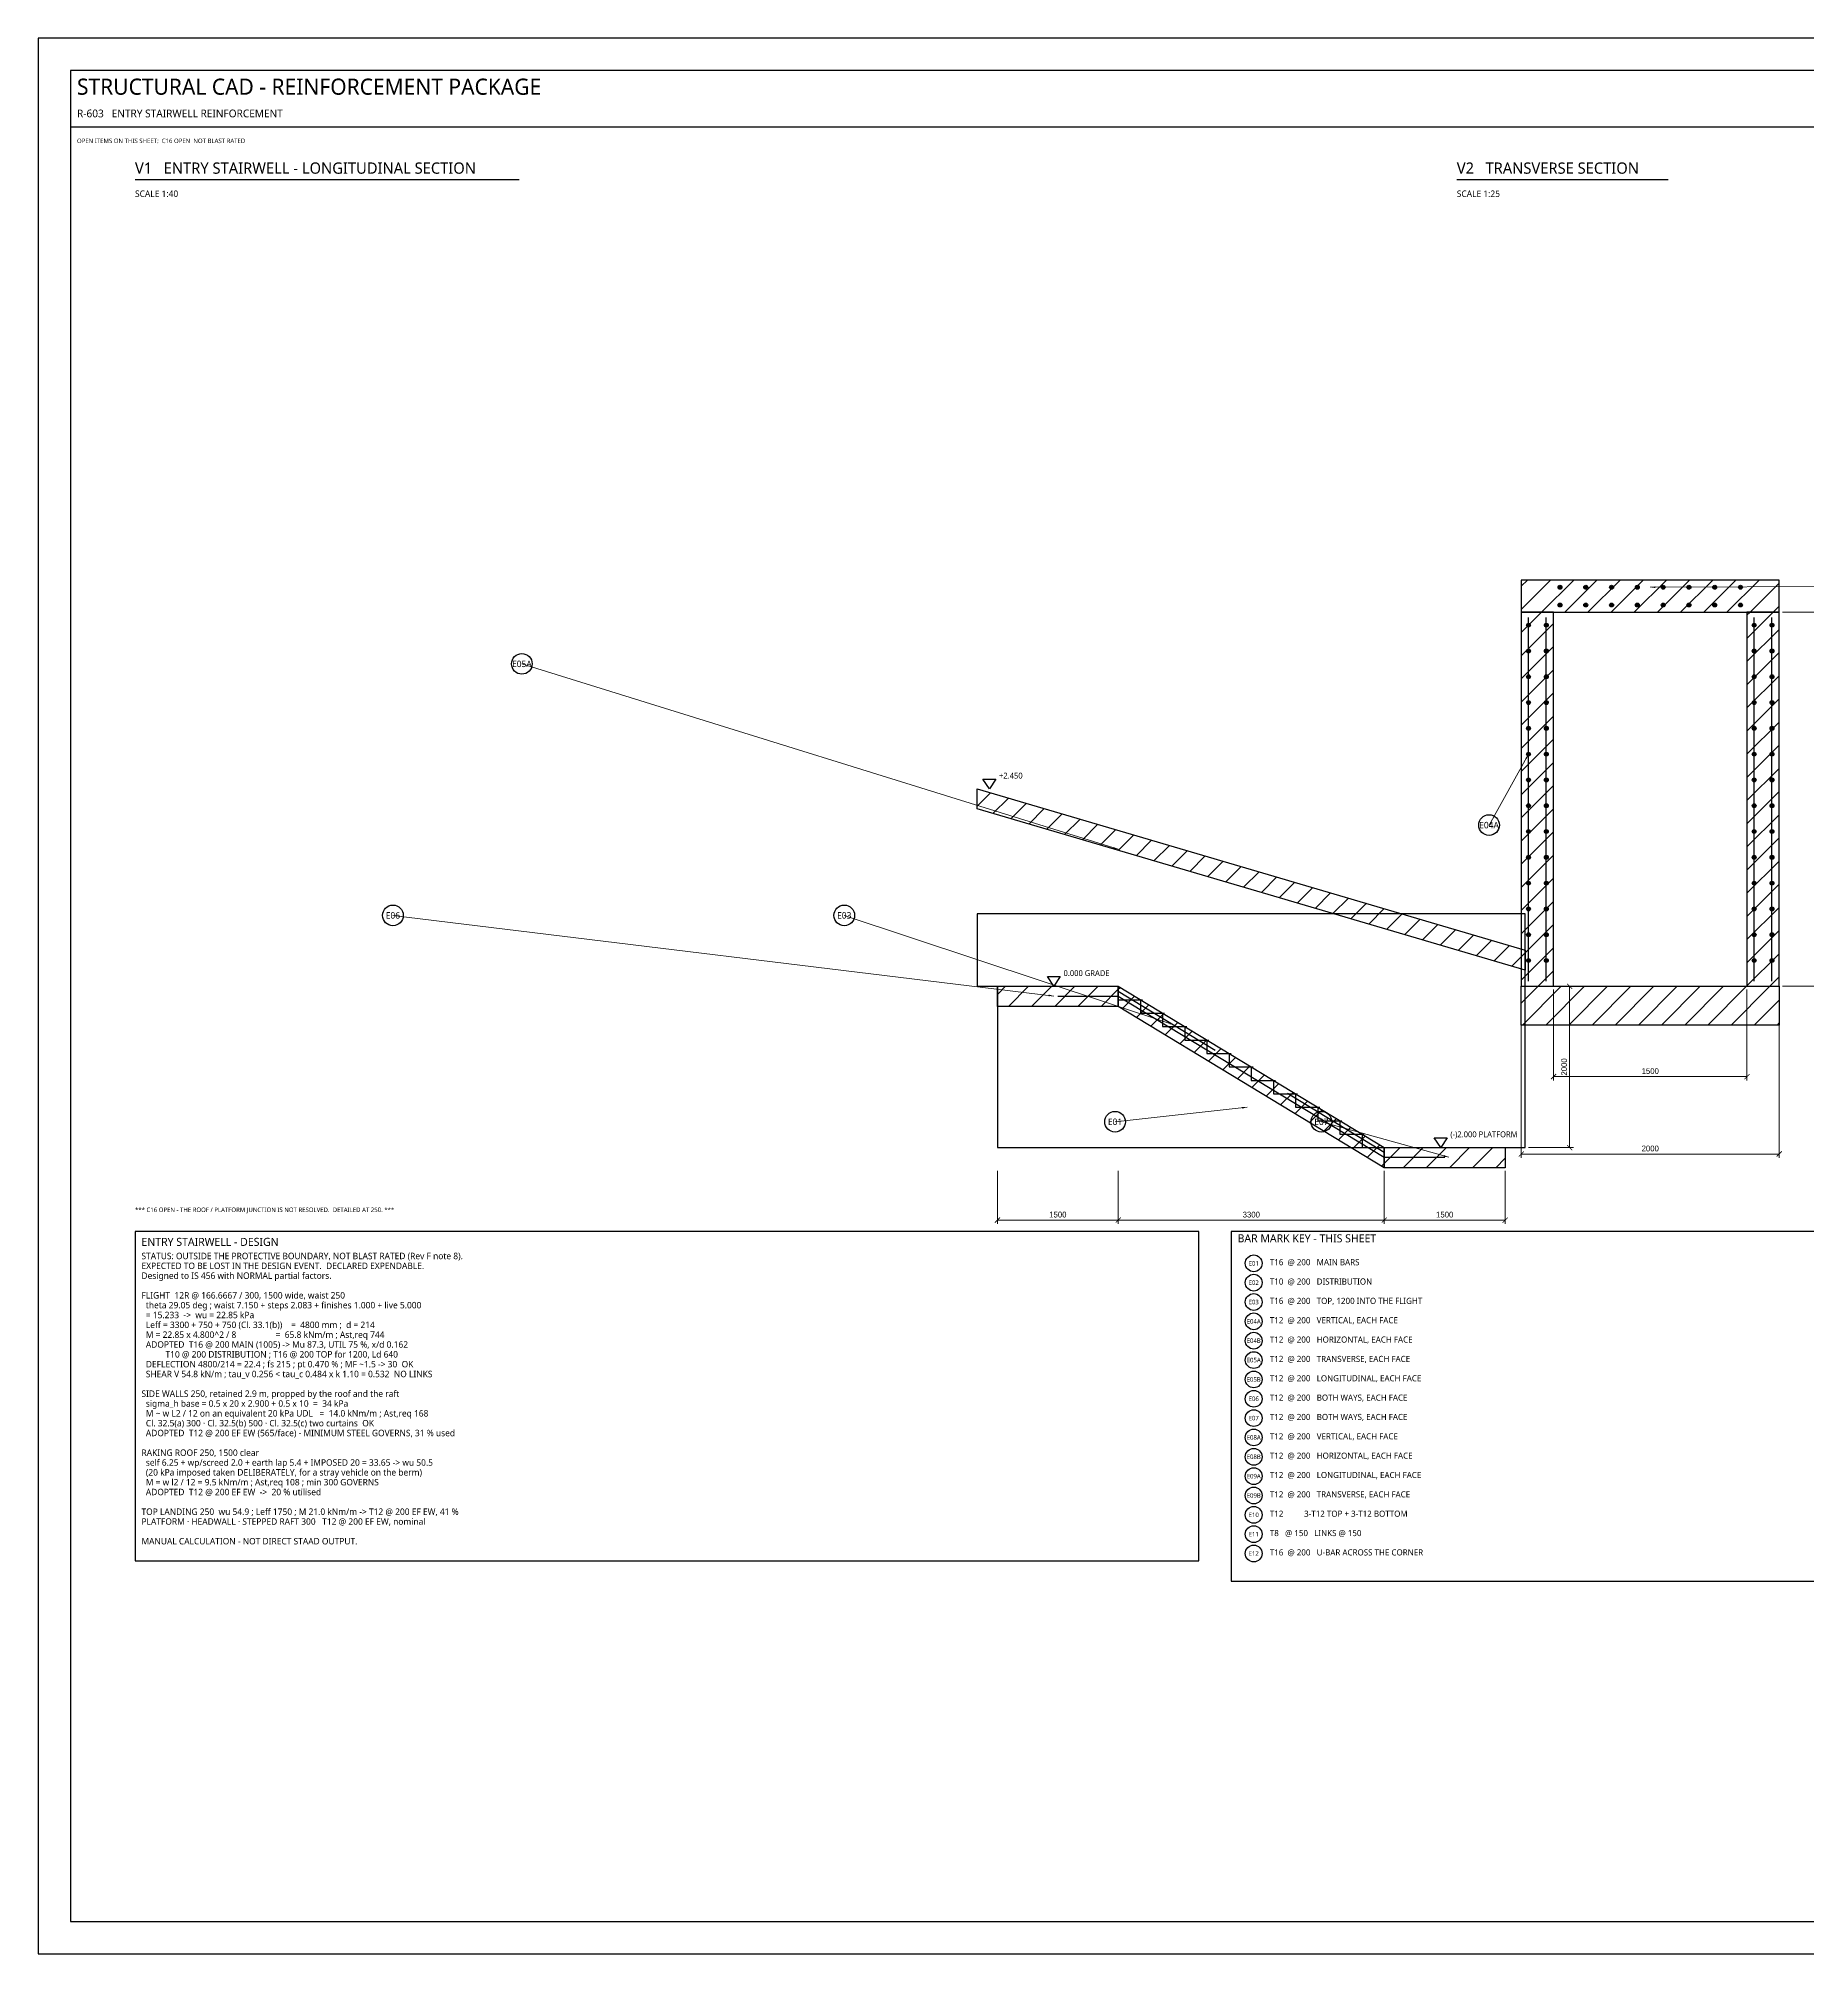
# Model space of a CAD drawing. Header units: millimetres. Extents: x 0 to 841, y 0 to 594.
# Drawn here: x 0 to 549, y 0 to 594 of the extents above; entities that cross this region are included whole.
import ezdxf
from ezdxf.enums import TextEntityAlignment as Align

# ---------------------------------------------------------------- set-up
doc = ezdxf.new("R2010")
doc.units = ezdxf.units.MM
for name, color, linetype in [('S-BLAST', 1, 'Continuous'), ('S-CALLOUT', 2, 'Continuous'), ('S-CONCRETE', 7, 'Continuous'), ('S-CONCRETE-THIN', 7, 'Continuous'), ('S-DIM', 4, 'Continuous'), ('S-HATCH', 8, 'Continuous'), ('S-LEVEL', 4, 'Continuous'), ('S-NOTE', 7, 'Continuous'), ('S-REBAR-MAIN', 1, 'Continuous'), ('S-REBAR-SEC', 4, 'Continuous'), ('S-TEXT', 7, 'Continuous'), ('S-TITLE', 7, 'Continuous')]:
    doc.layers.add(name, color=color, linetype=linetype)
doc.styles.add('OpenSans', font='OpenSans-Regular.ttf')
doc.dimstyles.new('SC-DIM', dxfattribs={"dimtxt": 1.8, "dimasz": 1.6, "dimexe": 1.2, "dimexo": 1, "dimgap": 0.8, "dimtad": 1, "dimdec": 0, "dimblk": 'ARCHTICK', "dimcen": 2.5, "dimclrd": 4, "dimclre": 4, "dimclrt": 4, "dimazin": 3, "dimtfac": 1, "dimtmove": 0, "dimatfit": 3, "dimlwd": 13, "dimlwe": 13})

# ---------------------------------------------------------------- blocks, each defined once
blk = doc.blocks.new('LEVELMK')
at = {"layer": 'S-LEVEL'}
blk.add_lwpolyline([(0, 0), (-2, 3), (2, 3), (0, 0)], close=True, dxfattribs=at)
blk = doc.blocks.new('_ARCHTICK')
at = {"color": 0, "linetype": 'BYBLOCK', "const_width": 0.15}
blk.add_lwpolyline([(-0.5, -0.5), (0.5, 0.5)], dxfattribs=at)
blk = doc.blocks.new('BARMARK')
at = {"layer": 'S-CALLOUT'}
blk.add_circle((0, 0), 3.2, dxfattribs=at)

msp = doc.modelspace()

# ---------------------------------------------------------------- hatches: boundary and pattern name
at = {"layer": 'S-HATCH'}
h = msp.add_hatch(dxfattribs=at)
h.set_pattern_fill('ANSI31', scale=1.6)
h.paths.add_polyline_path([(460, 416), (540, 416), (540, 426), (460, 426)])
h = msp.add_hatch(dxfattribs=at)
h.set_pattern_fill('ANSI31', scale=1.6)
h.paths.add_polyline_path([(460, 300), (470, 300), (470, 416), (460, 416)])
h = msp.add_hatch(dxfattribs=at)
h.set_pattern_fill('ANSI31', scale=1.6)
h.paths.add_polyline_path([(530, 300), (540, 300), (540, 416), (530, 416)])
h = msp.add_hatch(dxfattribs=at)
h.set_pattern_fill('ANSI31', scale=1.6)
h.paths.add_polyline_path([(291.25, 361.25), (461.25, 311.25), (461.25, 305), (291.25, 355)])
h = msp.add_hatch(dxfattribs=at)
h.set_pattern_fill('ANSI31', scale=1.6)
h.paths.add_polyline_path([(297.5, 300), (335, 300), (335, 293.75), (297.5, 293.75)])
h = msp.add_hatch(dxfattribs=at)
h.set_pattern_fill('ANSI31', scale=1.6)
h.paths.add_polyline_path([(335, 300), (417.5, 250), (417.5, 243.75), (335, 293.75)])
h = msp.add_hatch(dxfattribs=at)
h.set_pattern_fill('ANSI31', scale=1.6)
h.paths.add_polyline_path([(460, 288), (540, 288), (540, 300), (460, 300)])
h = msp.add_hatch(dxfattribs=at)
h.set_pattern_fill('ANSI31', scale=1.6)
h.paths.add_polyline_path([(417.5, 250), (455, 250), (455, 243.75), (417.5, 243.75)])
at = {"layer": 'S-REBAR-MAIN'}
for points in [[(472.6, 423.76), (472.554, 423.99), (472.424, 424.184), (472.23, 424.314), (472, 424.36), (471.77, 424.314), (471.576, 424.184), (471.446, 423.99), (471.4, 423.76), (471.446, 423.53), (471.576, 423.336), (471.77, 423.206), (472, 423.16), (472.23, 423.206), (472.424, 423.336), (472.554, 423.53)], [(480.6, 423.76), (480.554, 423.99), (480.424, 424.184), (480.23, 424.314), (480, 424.36), (479.77, 424.314), (479.576, 424.184), (479.446, 423.99), (479.4, 423.76), (479.446, 423.53), (479.576, 423.336), (479.77, 423.206), (480, 423.16), (480.23, 423.206), (480.424, 423.336), (480.554, 423.53)], [(488.6, 423.76), (488.554, 423.99), (488.424, 424.184), (488.23, 424.314), (488, 424.36), (487.77, 424.314), (487.576, 424.184), (487.446, 423.99), (487.4, 423.76), (487.446, 423.53), (487.576, 423.336), (487.77, 423.206), (488, 423.16), (488.23, 423.206), (488.424, 423.336), (488.554, 423.53)], [(496.6, 423.76), (496.554, 423.99), (496.424, 424.184), (496.23, 424.314), (496, 424.36), (495.77, 424.314), (495.576, 424.184), (495.446, 423.99), (495.4, 423.76), (495.446, 423.53), (495.576, 423.336), (495.77, 423.206), (496, 423.16), (496.23, 423.206), (496.424, 423.336), (496.554, 423.53)], [(504.6, 423.76), (504.554, 423.99), (504.424, 424.184), (504.23, 424.314), (504, 424.36), (503.77, 424.314), (503.576, 424.184), (503.446, 423.99), (503.4, 423.76), (503.446, 423.53), (503.576, 423.336), (503.77, 423.206), (504, 423.16), (504.23, 423.206), (504.424, 423.336), (504.554, 423.53)], [(512.6, 423.76), (512.554, 423.99), (512.424, 424.184), (512.23, 424.314), (512, 424.36), (511.77, 424.314), (511.576, 424.184), (511.446, 423.99), (511.4, 423.76), (511.446, 423.53), (511.576, 423.336), (511.77, 423.206), (512, 423.16), (512.23, 423.206), (512.424, 423.336), (512.554, 423.53)], [(520.6, 423.76), (520.554, 423.99), (520.424, 424.184), (520.23, 424.314), (520, 424.36), (519.77, 424.314), (519.576, 424.184), (519.446, 423.99), (519.4, 423.76), (519.446, 423.53), (519.576, 423.336), (519.77, 423.206), (520, 423.16), (520.23, 423.206), (520.424, 423.336), (520.554, 423.53)], [(528.6, 423.76), (528.554, 423.99), (528.424, 424.184), (528.23, 424.314), (528, 424.36), (527.77, 424.314), (527.576, 424.184), (527.446, 423.99), (527.4, 423.76), (527.446, 423.53), (527.576, 423.336), (527.77, 423.206), (528, 423.16), (528.23, 423.206), (528.424, 423.336), (528.554, 423.53)], [(472.6, 418.24), (472.554, 418.47), (472.424, 418.664), (472.23, 418.794), (472, 418.84), (471.77, 418.794), (471.576, 418.664), (471.446, 418.47), (471.4, 418.24), (471.446, 418.01), (471.576, 417.816), (471.77, 417.686), (472, 417.64), (472.23, 417.686), (472.424, 417.816), (472.554, 418.01)], [(480.6, 418.24), (480.554, 418.47), (480.424, 418.664), (480.23, 418.794), (480, 418.84), (479.77, 418.794), (479.576, 418.664), (479.446, 418.47), (479.4, 418.24), (479.446, 418.01), (479.576, 417.816), (479.77, 417.686), (480, 417.64), (480.23, 417.686), (480.424, 417.816), (480.554, 418.01)], [(488.6, 418.24), (488.554, 418.47), (488.424, 418.664), (488.23, 418.794), (488, 418.84), (487.77, 418.794), (487.576, 418.664), (487.446, 418.47), (487.4, 418.24), (487.446, 418.01), (487.576, 417.816), (487.77, 417.686), (488, 417.64), (488.23, 417.686), (488.424, 417.816), (488.554, 418.01)], [(496.6, 418.24), (496.554, 418.47), (496.424, 418.664), (496.23, 418.794), (496, 418.84), (495.77, 418.794), (495.576, 418.664), (495.446, 418.47), (495.4, 418.24), (495.446, 418.01), (495.576, 417.816), (495.77, 417.686), (496, 417.64), (496.23, 417.686), (496.424, 417.816), (496.554, 418.01)], [(504.6, 418.24), (504.554, 418.47), (504.424, 418.664), (504.23, 418.794), (504, 418.84), (503.77, 418.794), (503.576, 418.664), (503.446, 418.47), (503.4, 418.24), (503.446, 418.01), (503.576, 417.816), (503.77, 417.686), (504, 417.64), (504.23, 417.686), (504.424, 417.816), (504.554, 418.01)], [(512.6, 418.24), (512.554, 418.47), (512.424, 418.664), (512.23, 418.794), (512, 418.84), (511.77, 418.794), (511.576, 418.664), (511.446, 418.47), (511.4, 418.24), (511.446, 418.01), (511.576, 417.816), (511.77, 417.686), (512, 417.64), (512.23, 417.686), (512.424, 417.816), (512.554, 418.01)], [(520.6, 418.24), (520.554, 418.47), (520.424, 418.664), (520.23, 418.794), (520, 418.84), (519.77, 418.794), (519.576, 418.664), (519.446, 418.47), (519.4, 418.24), (519.446, 418.01), (519.576, 417.816), (519.77, 417.686), (520, 417.64), (520.23, 417.686), (520.424, 417.816), (520.554, 418.01)], [(528.6, 418.24), (528.554, 418.47), (528.424, 418.664), (528.23, 418.794), (528, 418.84), (527.77, 418.794), (527.576, 418.664), (527.446, 418.47), (527.4, 418.24), (527.446, 418.01), (527.576, 417.816), (527.77, 417.686), (528, 417.64), (528.23, 417.686), (528.424, 417.816), (528.554, 418.01)], [(462.84, 412), (462.794, 412.23), (462.664, 412.424), (462.47, 412.554), (462.24, 412.6), (462.01, 412.554), (461.816, 412.424), (461.686, 412.23), (461.64, 412), (461.686, 411.77), (461.816, 411.576), (462.01, 411.446), (462.24, 411.4), (462.47, 411.446), (462.664, 411.576), (462.794, 411.77)], [(468.36, 412), (468.314, 412.23), (468.184, 412.424), (467.99, 412.554), (467.76, 412.6), (467.53, 412.554), (467.336, 412.424), (467.206, 412.23), (467.16, 412), (467.206, 411.77), (467.336, 411.576), (467.53, 411.446), (467.76, 411.4), (467.99, 411.446), (468.184, 411.576), (468.314, 411.77)], [(532.84, 412), (532.794, 412.23), (532.664, 412.424), (532.47, 412.554), (532.24, 412.6), (532.01, 412.554), (531.816, 412.424), (531.686, 412.23), (531.64, 412), (531.686, 411.77), (531.816, 411.576), (532.01, 411.446), (532.24, 411.4), (532.47, 411.446), (532.664, 411.576), (532.794, 411.77)], [(538.36, 412), (538.314, 412.23), (538.184, 412.424), (537.99, 412.554), (537.76, 412.6), (537.53, 412.554), (537.336, 412.424), (537.206, 412.23), (537.16, 412), (537.206, 411.77), (537.336, 411.576), (537.53, 411.446), (537.76, 411.4), (537.99, 411.446), (538.184, 411.576), (538.314, 411.77)], [(462.84, 404), (462.794, 404.23), (462.664, 404.424), (462.47, 404.554), (462.24, 404.6), (462.01, 404.554), (461.816, 404.424), (461.686, 404.23), (461.64, 404), (461.686, 403.77), (461.816, 403.576), (462.01, 403.446), (462.24, 403.4), (462.47, 403.446), (462.664, 403.576), (462.794, 403.77)], [(468.36, 404), (468.314, 404.23), (468.184, 404.424), (467.99, 404.554), (467.76, 404.6), (467.53, 404.554), (467.336, 404.424), (467.206, 404.23), (467.16, 404), (467.206, 403.77), (467.336, 403.576), (467.53, 403.446), (467.76, 403.4), (467.99, 403.446), (468.184, 403.576), (468.314, 403.77)], [(532.84, 404), (532.794, 404.23), (532.664, 404.424), (532.47, 404.554), (532.24, 404.6), (532.01, 404.554), (531.816, 404.424), (531.686, 404.23), (531.64, 404), (531.686, 403.77), (531.816, 403.576), (532.01, 403.446), (532.24, 403.4), (532.47, 403.446), (532.664, 403.576), (532.794, 403.77)], [(538.36, 404), (538.314, 404.23), (538.184, 404.424), (537.99, 404.554), (537.76, 404.6), (537.53, 404.554), (537.336, 404.424), (537.206, 404.23), (537.16, 404), (537.206, 403.77), (537.336, 403.576), (537.53, 403.446), (537.76, 403.4), (537.99, 403.446), (538.184, 403.576), (538.314, 403.77)], [(462.84, 396), (462.794, 396.23), (462.664, 396.424), (462.47, 396.554), (462.24, 396.6), (462.01, 396.554), (461.816, 396.424), (461.686, 396.23), (461.64, 396), (461.686, 395.77), (461.816, 395.576), (462.01, 395.446), (462.24, 395.4), (462.47, 395.446), (462.664, 395.576), (462.794, 395.77)], [(468.36, 396), (468.314, 396.23), (468.184, 396.424), (467.99, 396.554), (467.76, 396.6), (467.53, 396.554), (467.336, 396.424), (467.206, 396.23), (467.16, 396), (467.206, 395.77), (467.336, 395.576), (467.53, 395.446), (467.76, 395.4), (467.99, 395.446), (468.184, 395.576), (468.314, 395.77)], [(532.84, 396), (532.794, 396.23), (532.664, 396.424), (532.47, 396.554), (532.24, 396.6), (532.01, 396.554), (531.816, 396.424), (531.686, 396.23), (531.64, 396), (531.686, 395.77), (531.816, 395.576), (532.01, 395.446), (532.24, 395.4), (532.47, 395.446), (532.664, 395.576), (532.794, 395.77)], [(538.36, 396), (538.314, 396.23), (538.184, 396.424), (537.99, 396.554), (537.76, 396.6), (537.53, 396.554), (537.336, 396.424), (537.206, 396.23), (537.16, 396), (537.206, 395.77), (537.336, 395.576), (537.53, 395.446), (537.76, 395.4), (537.99, 395.446), (538.184, 395.576), (538.314, 395.77)], [(462.84, 388), (462.794, 388.23), (462.664, 388.424), (462.47, 388.554), (462.24, 388.6), (462.01, 388.554), (461.816, 388.424), (461.686, 388.23), (461.64, 388), (461.686, 387.77), (461.816, 387.576), (462.01, 387.446), (462.24, 387.4), (462.47, 387.446), (462.664, 387.576), (462.794, 387.77)], [(468.36, 388), (468.314, 388.23), (468.184, 388.424), (467.99, 388.554), (467.76, 388.6), (467.53, 388.554), (467.336, 388.424), (467.206, 388.23), (467.16, 388), (467.206, 387.77), (467.336, 387.576), (467.53, 387.446), (467.76, 387.4), (467.99, 387.446), (468.184, 387.576), (468.314, 387.77)], [(532.84, 388), (532.794, 388.23), (532.664, 388.424), (532.47, 388.554), (532.24, 388.6), (532.01, 388.554), (531.816, 388.424), (531.686, 388.23), (531.64, 388), (531.686, 387.77), (531.816, 387.576), (532.01, 387.446), (532.24, 387.4), (532.47, 387.446), (532.664, 387.576), (532.794, 387.77)], [(538.36, 388), (538.314, 388.23), (538.184, 388.424), (537.99, 388.554), (537.76, 388.6), (537.53, 388.554), (537.336, 388.424), (537.206, 388.23), (537.16, 388), (537.206, 387.77), (537.336, 387.576), (537.53, 387.446), (537.76, 387.4), (537.99, 387.446), (538.184, 387.576), (538.314, 387.77)], [(462.84, 380), (462.794, 380.23), (462.664, 380.424), (462.47, 380.554), (462.24, 380.6), (462.01, 380.554), (461.816, 380.424), (461.686, 380.23), (461.64, 380), (461.686, 379.77), (461.816, 379.576), (462.01, 379.446), (462.24, 379.4), (462.47, 379.446), (462.664, 379.576), (462.794, 379.77)], [(468.36, 380), (468.314, 380.23), (468.184, 380.424), (467.99, 380.554), (467.76, 380.6), (467.53, 380.554), (467.336, 380.424), (467.206, 380.23), (467.16, 380), (467.206, 379.77), (467.336, 379.576), (467.53, 379.446), (467.76, 379.4), (467.99, 379.446), (468.184, 379.576), (468.314, 379.77)], [(532.84, 380), (532.794, 380.23), (532.664, 380.424), (532.47, 380.554), (532.24, 380.6), (532.01, 380.554), (531.816, 380.424), (531.686, 380.23), (531.64, 380), (531.686, 379.77), (531.816, 379.576), (532.01, 379.446), (532.24, 379.4), (532.47, 379.446), (532.664, 379.576), (532.794, 379.77)], [(538.36, 380), (538.314, 380.23), (538.184, 380.424), (537.99, 380.554), (537.76, 380.6), (537.53, 380.554), (537.336, 380.424), (537.206, 380.23), (537.16, 380), (537.206, 379.77), (537.336, 379.576), (537.53, 379.446), (537.76, 379.4), (537.99, 379.446), (538.184, 379.576), (538.314, 379.77)], [(462.84, 372), (462.794, 372.23), (462.664, 372.424), (462.47, 372.554), (462.24, 372.6), (462.01, 372.554), (461.816, 372.424), (461.686, 372.23), (461.64, 372), (461.686, 371.77), (461.816, 371.576), (462.01, 371.446), (462.24, 371.4), (462.47, 371.446), (462.664, 371.576), (462.794, 371.77)], [(468.36, 372), (468.314, 372.23), (468.184, 372.424), (467.99, 372.554), (467.76, 372.6), (467.53, 372.554), (467.336, 372.424), (467.206, 372.23), (467.16, 372), (467.206, 371.77), (467.336, 371.576), (467.53, 371.446), (467.76, 371.4), (467.99, 371.446), (468.184, 371.576), (468.314, 371.77)], [(532.84, 372), (532.794, 372.23), (532.664, 372.424), (532.47, 372.554), (532.24, 372.6), (532.01, 372.554), (531.816, 372.424), (531.686, 372.23), (531.64, 372), (531.686, 371.77), (531.816, 371.576), (532.01, 371.446), (532.24, 371.4), (532.47, 371.446), (532.664, 371.576), (532.794, 371.77)], [(538.36, 372), (538.314, 372.23), (538.184, 372.424), (537.99, 372.554), (537.76, 372.6), (537.53, 372.554), (537.336, 372.424), (537.206, 372.23), (537.16, 372), (537.206, 371.77), (537.336, 371.576), (537.53, 371.446), (537.76, 371.4), (537.99, 371.446), (538.184, 371.576), (538.314, 371.77)], [(462.84, 364), (462.794, 364.23), (462.664, 364.424), (462.47, 364.554), (462.24, 364.6), (462.01, 364.554), (461.816, 364.424), (461.686, 364.23), (461.64, 364), (461.686, 363.77), (461.816, 363.576), (462.01, 363.446), (462.24, 363.4), (462.47, 363.446), (462.664, 363.576), (462.794, 363.77)], [(468.36, 364), (468.314, 364.23), (468.184, 364.424), (467.99, 364.554), (467.76, 364.6), (467.53, 364.554), (467.336, 364.424), (467.206, 364.23), (467.16, 364), (467.206, 363.77), (467.336, 363.576), (467.53, 363.446), (467.76, 363.4), (467.99, 363.446), (468.184, 363.576), (468.314, 363.77)], [(532.84, 364), (532.794, 364.23), (532.664, 364.424), (532.47, 364.554), (532.24, 364.6), (532.01, 364.554), (531.816, 364.424), (531.686, 364.23), (531.64, 364), (531.686, 363.77), (531.816, 363.576), (532.01, 363.446), (532.24, 363.4), (532.47, 363.446), (532.664, 363.576), (532.794, 363.77)], [(538.36, 364), (538.314, 364.23), (538.184, 364.424), (537.99, 364.554), (537.76, 364.6), (537.53, 364.554), (537.336, 364.424), (537.206, 364.23), (537.16, 364), (537.206, 363.77), (537.336, 363.576), (537.53, 363.446), (537.76, 363.4), (537.99, 363.446), (538.184, 363.576), (538.314, 363.77)], [(462.84, 356), (462.794, 356.23), (462.664, 356.424), (462.47, 356.554), (462.24, 356.6), (462.01, 356.554), (461.816, 356.424), (461.686, 356.23), (461.64, 356), (461.686, 355.77), (461.816, 355.576), (462.01, 355.446), (462.24, 355.4), (462.47, 355.446), (462.664, 355.576), (462.794, 355.77)], [(468.36, 356), (468.314, 356.23), (468.184, 356.424), (467.99, 356.554), (467.76, 356.6), (467.53, 356.554), (467.336, 356.424), (467.206, 356.23), (467.16, 356), (467.206, 355.77), (467.336, 355.576), (467.53, 355.446), (467.76, 355.4), (467.99, 355.446), (468.184, 355.576), (468.314, 355.77)], [(532.84, 356), (532.794, 356.23), (532.664, 356.424), (532.47, 356.554), (532.24, 356.6), (532.01, 356.554), (531.816, 356.424), (531.686, 356.23), (531.64, 356), (531.686, 355.77), (531.816, 355.576), (532.01, 355.446), (532.24, 355.4), (532.47, 355.446), (532.664, 355.576), (532.794, 355.77)], [(538.36, 356), (538.314, 356.23), (538.184, 356.424), (537.99, 356.554), (537.76, 356.6), (537.53, 356.554), (537.336, 356.424), (537.206, 356.23), (537.16, 356), (537.206, 355.77), (537.336, 355.576), (537.53, 355.446), (537.76, 355.4), (537.99, 355.446), (538.184, 355.576), (538.314, 355.77)], [(462.84, 348), (462.794, 348.23), (462.664, 348.424), (462.47, 348.554), (462.24, 348.6), (462.01, 348.554), (461.816, 348.424), (461.686, 348.23), (461.64, 348), (461.686, 347.77), (461.816, 347.576), (462.01, 347.446), (462.24, 347.4), (462.47, 347.446), (462.664, 347.576), (462.794, 347.77)], [(468.36, 348), (468.314, 348.23), (468.184, 348.424), (467.99, 348.554), (467.76, 348.6), (467.53, 348.554), (467.336, 348.424), (467.206, 348.23), (467.16, 348), (467.206, 347.77), (467.336, 347.576), (467.53, 347.446), (467.76, 347.4), (467.99, 347.446), (468.184, 347.576), (468.314, 347.77)], [(532.84, 348), (532.794, 348.23), (532.664, 348.424), (532.47, 348.554), (532.24, 348.6), (532.01, 348.554), (531.816, 348.424), (531.686, 348.23), (531.64, 348), (531.686, 347.77), (531.816, 347.576), (532.01, 347.446), (532.24, 347.4), (532.47, 347.446), (532.664, 347.576), (532.794, 347.77)], [(538.36, 348), (538.314, 348.23), (538.184, 348.424), (537.99, 348.554), (537.76, 348.6), (537.53, 348.554), (537.336, 348.424), (537.206, 348.23), (537.16, 348), (537.206, 347.77), (537.336, 347.576), (537.53, 347.446), (537.76, 347.4), (537.99, 347.446), (538.184, 347.576), (538.314, 347.77)], [(462.84, 340), (462.794, 340.23), (462.664, 340.424), (462.47, 340.554), (462.24, 340.6), (462.01, 340.554), (461.816, 340.424), (461.686, 340.23), (461.64, 340), (461.686, 339.77), (461.816, 339.576), (462.01, 339.446), (462.24, 339.4), (462.47, 339.446), (462.664, 339.576), (462.794, 339.77)], [(468.36, 340), (468.314, 340.23), (468.184, 340.424), (467.99, 340.554), (467.76, 340.6), (467.53, 340.554), (467.336, 340.424), (467.206, 340.23), (467.16, 340), (467.206, 339.77), (467.336, 339.576), (467.53, 339.446), (467.76, 339.4), (467.99, 339.446), (468.184, 339.576), (468.314, 339.77)], [(532.84, 340), (532.794, 340.23), (532.664, 340.424), (532.47, 340.554), (532.24, 340.6), (532.01, 340.554), (531.816, 340.424), (531.686, 340.23), (531.64, 340), (531.686, 339.77), (531.816, 339.576), (532.01, 339.446), (532.24, 339.4), (532.47, 339.446), (532.664, 339.576), (532.794, 339.77)], [(538.36, 340), (538.314, 340.23), (538.184, 340.424), (537.99, 340.554), (537.76, 340.6), (537.53, 340.554), (537.336, 340.424), (537.206, 340.23), (537.16, 340), (537.206, 339.77), (537.336, 339.576), (537.53, 339.446), (537.76, 339.4), (537.99, 339.446), (538.184, 339.576), (538.314, 339.77)], [(462.84, 332), (462.794, 332.23), (462.664, 332.424), (462.47, 332.554), (462.24, 332.6), (462.01, 332.554), (461.816, 332.424), (461.686, 332.23), (461.64, 332), (461.686, 331.77), (461.816, 331.576), (462.01, 331.446), (462.24, 331.4), (462.47, 331.446), (462.664, 331.576), (462.794, 331.77)], [(468.36, 332), (468.314, 332.23), (468.184, 332.424), (467.99, 332.554), (467.76, 332.6), (467.53, 332.554), (467.336, 332.424), (467.206, 332.23), (467.16, 332), (467.206, 331.77), (467.336, 331.576), (467.53, 331.446), (467.76, 331.4), (467.99, 331.446), (468.184, 331.576), (468.314, 331.77)], [(532.84, 332), (532.794, 332.23), (532.664, 332.424), (532.47, 332.554), (532.24, 332.6), (532.01, 332.554), (531.816, 332.424), (531.686, 332.23), (531.64, 332), (531.686, 331.77), (531.816, 331.576), (532.01, 331.446), (532.24, 331.4), (532.47, 331.446), (532.664, 331.576), (532.794, 331.77)], [(538.36, 332), (538.314, 332.23), (538.184, 332.424), (537.99, 332.554), (537.76, 332.6), (537.53, 332.554), (537.336, 332.424), (537.206, 332.23), (537.16, 332), (537.206, 331.77), (537.336, 331.576), (537.53, 331.446), (537.76, 331.4), (537.99, 331.446), (538.184, 331.576), (538.314, 331.77)], [(462.84, 324), (462.794, 324.23), (462.664, 324.424), (462.47, 324.554), (462.24, 324.6), (462.01, 324.554), (461.816, 324.424), (461.686, 324.23), (461.64, 324), (461.686, 323.77), (461.816, 323.576), (462.01, 323.446), (462.24, 323.4), (462.47, 323.446), (462.664, 323.576), (462.794, 323.77)], [(468.36, 324), (468.314, 324.23), (468.184, 324.424), (467.99, 324.554), (467.76, 324.6), (467.53, 324.554), (467.336, 324.424), (467.206, 324.23), (467.16, 324), (467.206, 323.77), (467.336, 323.576), (467.53, 323.446), (467.76, 323.4), (467.99, 323.446), (468.184, 323.576), (468.314, 323.77)], [(532.84, 324), (532.794, 324.23), (532.664, 324.424), (532.47, 324.554), (532.24, 324.6), (532.01, 324.554), (531.816, 324.424), (531.686, 324.23), (531.64, 324), (531.686, 323.77), (531.816, 323.576), (532.01, 323.446), (532.24, 323.4), (532.47, 323.446), (532.664, 323.576), (532.794, 323.77)], [(538.36, 324), (538.314, 324.23), (538.184, 324.424), (537.99, 324.554), (537.76, 324.6), (537.53, 324.554), (537.336, 324.424), (537.206, 324.23), (537.16, 324), (537.206, 323.77), (537.336, 323.576), (537.53, 323.446), (537.76, 323.4), (537.99, 323.446), (538.184, 323.576), (538.314, 323.77)], [(462.84, 316), (462.794, 316.23), (462.664, 316.424), (462.47, 316.554), (462.24, 316.6), (462.01, 316.554), (461.816, 316.424), (461.686, 316.23), (461.64, 316), (461.686, 315.77), (461.816, 315.576), (462.01, 315.446), (462.24, 315.4), (462.47, 315.446), (462.664, 315.576), (462.794, 315.77)], [(468.36, 316), (468.314, 316.23), (468.184, 316.424), (467.99, 316.554), (467.76, 316.6), (467.53, 316.554), (467.336, 316.424), (467.206, 316.23), (467.16, 316), (467.206, 315.77), (467.336, 315.576), (467.53, 315.446), (467.76, 315.4), (467.99, 315.446), (468.184, 315.576), (468.314, 315.77)], [(532.84, 316), (532.794, 316.23), (532.664, 316.424), (532.47, 316.554), (532.24, 316.6), (532.01, 316.554), (531.816, 316.424), (531.686, 316.23), (531.64, 316), (531.686, 315.77), (531.816, 315.576), (532.01, 315.446), (532.24, 315.4), (532.47, 315.446), (532.664, 315.576), (532.794, 315.77)], [(538.36, 316), (538.314, 316.23), (538.184, 316.424), (537.99, 316.554), (537.76, 316.6), (537.53, 316.554), (537.336, 316.424), (537.206, 316.23), (537.16, 316), (537.206, 315.77), (537.336, 315.576), (537.53, 315.446), (537.76, 315.4), (537.99, 315.446), (538.184, 315.576), (538.314, 315.77)], [(462.84, 308), (462.794, 308.23), (462.664, 308.424), (462.47, 308.554), (462.24, 308.6), (462.01, 308.554), (461.816, 308.424), (461.686, 308.23), (461.64, 308), (461.686, 307.77), (461.816, 307.576), (462.01, 307.446), (462.24, 307.4), (462.47, 307.446), (462.664, 307.576), (462.794, 307.77)], [(468.36, 308), (468.314, 308.23), (468.184, 308.424), (467.99, 308.554), (467.76, 308.6), (467.53, 308.554), (467.336, 308.424), (467.206, 308.23), (467.16, 308), (467.206, 307.77), (467.336, 307.576), (467.53, 307.446), (467.76, 307.4), (467.99, 307.446), (468.184, 307.576), (468.314, 307.77)], [(532.84, 308), (532.794, 308.23), (532.664, 308.424), (532.47, 308.554), (532.24, 308.6), (532.01, 308.554), (531.816, 308.424), (531.686, 308.23), (531.64, 308), (531.686, 307.77), (531.816, 307.576), (532.01, 307.446), (532.24, 307.4), (532.47, 307.446), (532.664, 307.576), (532.794, 307.77)], [(538.36, 308), (538.314, 308.23), (538.184, 308.424), (537.99, 308.554), (537.76, 308.6), (537.53, 308.554), (537.336, 308.424), (537.206, 308.23), (537.16, 308), (537.206, 307.77), (537.336, 307.576), (537.53, 307.446), (537.76, 307.4), (537.99, 307.446), (538.184, 307.576), (538.314, 307.77)]]:
    msp.add_hatch(color=1, dxfattribs=at).paths.add_polyline_path(points)

# ---------------------------------------------------------------- linework, layer by layer
at = {"layer": 'S-CALLOUT'}
for centre in [(377, 214.1), (377, 208.1), (377, 202.1), (377, 196.1), (377, 190.1), (377, 184.1), (377, 178.1), (377, 172.1), (377, 166.1), (377, 160.1), (377, 154.1), (377, 148.1), (377, 142.1), (377, 136.1), (377, 130.1), (377, 124.1)]:
    msp.add_circle(centre, 2.6, dxfattribs=at)
at = {"layer": 'S-CONCRETE'}
for points in [[(460, 416), (540, 416), (540, 426), (460, 426)], [(460, 300), (470, 300), (470, 416), (460, 416)], [(530, 300), (540, 300), (540, 416), (530, 416)], [(291.25, 361.25), (461.25, 311.25), (461.25, 305), (291.25, 355)], [(291.25, 300), (297.5, 300), (297.5, 250), (455, 250), (461.25, 250), (461.25, 322.5), (291.25, 322.5)], [(297.5, 300), (335, 300), (335, 293.75), (297.5, 293.75)], [(335, 300), (417.5, 250), (417.5, 243.75), (335, 293.75)], [(460, 300), (540, 300), (540, 288), (460, 288)], [(417.5, 250), (455, 250), (455, 243.75), (417.5, 243.75)]]:
    msp.add_lwpolyline(points, close=True, dxfattribs=at)
at = {"layer": 'S-CONCRETE-THIN'}
for p, q in [((335, 300), (335, 295.833)), ((335, 295.833), (342.5, 295.833)), ((341.875, 295.833), (341.875, 291.667)), ((341.875, 291.667), (349.375, 291.667)), ((348.75, 291.667), (348.75, 287.5)), ((348.75, 287.5), (356.25, 287.5)), ((355.625, 287.5), (355.625, 283.333)), ((355.625, 283.333), (363.125, 283.333)), ((362.5, 283.333), (362.5, 279.167)), ((362.5, 279.167), (370, 279.167)), ((369.375, 279.167), (369.375, 275)), ((369.375, 275), (376.875, 275)), ((376.25, 275), (376.25, 270.833)), ((376.25, 270.833), (383.75, 270.833)), ((383.125, 270.833), (383.125, 266.667)), ((383.125, 266.667), (390.625, 266.667)), ((390, 266.667), (390, 262.5)), ((390, 262.5), (397.5, 262.5)), ((396.875, 262.5), (396.875, 258.333)), ((396.875, 258.333), (404.375, 258.333)), ((403.75, 258.333), (403.75, 254.167)), ((403.75, 254.167), (411.25, 254.167)), ((410.625, 254.167), (410.625, 250)), ((410.625, 250), (418.125, 250))]:
    msp.add_line(p, q, dxfattribs=at)
at = {"layer": 'S-REBAR-MAIN'}
for p, q in [((462.24, 301.6), (462.24, 414.4)), ((467.76, 301.6), (467.76, 414.4)), ((532.24, 301.6), (532.24, 414.4)), ((537.76, 301.6), (537.76, 414.4))]:
    msp.add_line(p, q, dxfattribs=at)
msp.add_lwpolyline([(316.25, 297), (335, 297), (417.5, 247), (436.25, 247)], dxfattribs=at)
for centre in [(472, 423.76), (480, 423.76), (488, 423.76), (496, 423.76), (504, 423.76), (512, 423.76), (520, 423.76), (528, 423.76), (472, 418.24), (480, 418.24), (488, 418.24), (496, 418.24), (504, 418.24), (512, 418.24), (520, 418.24), (528, 418.24), (462.24, 412), (467.76, 412), (532.24, 412), (537.76, 412), (462.24, 404), (467.76, 404), (532.24, 404), (537.76, 404), (462.24, 396), (467.76, 396), (532.24, 396), (537.76, 396), (462.24, 388), (467.76, 388), (532.24, 388), (537.76, 388), (462.24, 380), (467.76, 380), (532.24, 380), (537.76, 380), (462.24, 372), (467.76, 372), (532.24, 372), (537.76, 372), (462.24, 364), (467.76, 364), (532.24, 364), (537.76, 364), (462.24, 356), (467.76, 356), (532.24, 356), (537.76, 356), (462.24, 348), (467.76, 348), (532.24, 348), (537.76, 348), (462.24, 340), (467.76, 340), (532.24, 340), (537.76, 340), (462.24, 332), (467.76, 332), (532.24, 332), (537.76, 332), (462.24, 324), (467.76, 324), (532.24, 324), (537.76, 324), (462.24, 316), (467.76, 316), (532.24, 316), (537.76, 316), (462.24, 308), (467.76, 308), (532.24, 308), (537.76, 308)]:
    msp.add_circle(centre, 0.6, dxfattribs=at)
at = {"layer": 'S-REBAR-SEC'}
for points in [[(335, 298.5), (365, 280.25)], [(417.5, 248.5), (387.5, 266.75)]]:
    msp.add_lwpolyline(points, dxfattribs=at)
at = {"layer": 'S-TITLE'}
for p, q in [((10, 566.5), (831, 566.5)), ((30, 550.2), (149.171, 550.2)), ((440, 550.2), (505.522, 550.2))]:
    msp.add_line(p, q, dxfattribs=at)
for points in [[(0, 0), (841, 0), (841, 594), (0, 594)], [(10, 10), (831, 10), (831, 584), (10, 584)], [(30, 121.875), (360, 121.875), (360, 224), (30, 224)], [(370, 115.5), (638, 115.5), (638, 224), (370, 224)]]:
    msp.add_lwpolyline(points, close=True, dxfattribs=at)

# ---------------------------------------------------------------- block references
at = {"layer": 'S-CALLOUT'}
for p in [(150, 400), (450, 350), (110, 322), (250, 322), (334, 258), (398, 258)]:
    msp.add_blockref('BARMARK', p, dxfattribs=at)
at = {"layer": 'S-LEVEL'}
for p in [(295, 361.25), (315, 300), (435, 250)]:
    msp.add_blockref('LEVELMK', p, dxfattribs=at)

# ---------------------------------------------------------------- texts
at = {"layer": 'S-BLAST', "style": 'OpenSans'}
for s, p in [('OPEN ITEMS ON THIS SHEET:  C16 OPEN  NOT BLAST RATED', (12, 561.5)), ('*** C16 OPEN - THE ROOF / PLATFORM JUNCTION IS NOT RESOLVED.  DETAILED AT 250. ***', (30, 230))]:
    msp.add_text(s, height=1.4, dxfattribs=at).set_placement(p)
at = {"layer": 'S-CALLOUT', "style": 'OpenSans'}
for s, height, p in [('E05A', 2, (150, 400)), ('E04A', 2, (450, 350)), ('E06', 2, (110, 322)), ('E03', 2, (250, 322)), ('E01', 2, (334, 258)), ('E07', 2, (398, 258)), ('E01', 1.4, (377, 214.1)), ('E02', 1.4, (377, 208.1)), ('E03', 1.4, (377, 202.1)), ('E04A', 1.4, (377, 196.1)), ('E04B', 1.4, (377, 190.1)), ('E05A', 1.4, (377, 184.1)), ('E05B', 1.4, (377, 178.1)), ('E06', 1.4, (377, 172.1)), ('E07', 1.4, (377, 166.1)), ('E08A', 1.4, (377, 160.1)), ('E08B', 1.4, (377, 154.1)), ('E09A', 1.4, (377, 148.1)), ('E09B', 1.4, (377, 142.1)), ('E10', 1.4, (377, 136.1)), ('E11', 1.4, (377, 130.1)), ('E12', 1.4, (377, 124.1))]:
    msp.add_text(s, height=height, dxfattribs=at).set_placement(p, align=Align.MIDDLE_CENTER)
at = {"layer": 'S-LEVEL', "style": 'OpenSans'}
for s, p in [('+2.450', (298, 364.45)), ('0.000 GRADE', (318, 303.2)), ('(-)2.000 PLATFORM', (438, 253.2))]:
    msp.add_text(s, height=1.8, dxfattribs=at).set_placement(p)
at = {"layer": 'S-NOTE', "style": 'OpenSans'}
for s, height, p in [('STATUS: OUTSIDE THE PROTECTIVE BOUNDARY, NOT BLAST RATED (Rev F note 8).', 2, (32, 215.375)), ('EXPECTED TO BE LOST IN THE DESIGN EVENT.  DECLARED EXPENDABLE.', 2, (32, 212.325)), ('T16  @ 200   MAIN BARS', 1.9, (382, 213.5)), ('Designed to IS 456 with NORMAL partial factors.', 2, (32, 209.275)), ('T10  @ 200   DISTRIBUTION', 1.9, (382, 207.5)), ('FLIGHT  12R @ 166.6667 / 300, 1500 wide, waist 250', 2, (32, 203.175)), ('  theta 29.05 deg ; waist 7.150 + steps 2.083 + finishes 1.000 + live 5.000', 2, (32, 200.125)), ('T16  @ 200   TOP, 1200 INTO THE FLIGHT', 1.9, (382, 201.5)), ('  = 15.233  ->  wu = 22.85 kPa', 2, (32, 197.075)), ('  Leff = 3300 + 750 + 750 (Cl. 33.1(b))    =  4800 mm ;  d = 214', 2, (32, 194.025)), ('T12  @ 200   VERTICAL, EACH FACE', 1.9, (382, 195.5)), ('  M = 22.85 x 4.800^2 / 8                  =  65.8 kNm/m ; Ast,req 744', 2, (32, 190.975)), ('T12  @ 200   HORIZONTAL, EACH FACE', 1.9, (382, 189.5)), ('  ADOPTED  T16 @ 200 MAIN (1005) -> Mu 87.3, UTIL 75 %, x/d 0.162', 2, (32, 187.925)), ('           T10 @ 200 DISTRIBUTION ; T16 @ 200 TOP for 1200, Ld 640', 2, (32, 184.875)), ('T12  @ 200   TRANSVERSE, EACH FACE', 1.9, (382, 183.5)), ('  SHEAR V 54.8 kN/m ; tau_v 0.256 < tau_c 0.484 x k 1.10 = 0.532  NO LINKS', 2, (32, 178.775)), ('  DEFLECTION 4800/214 = 22.4 ; fs 215 ; pt 0.470 % ; MF ~1.5 -> 30  OK', 2, (32, 181.825)), ('T12  @ 200   LONGITUDINAL, EACH FACE', 1.9, (382, 177.5)), ('SIDE WALLS 250, retained 2.9 m, propped by the roof and the raft', 2, (32, 172.675)), ('T12  @ 200   BOTH WAYS, EACH FACE', 1.9, (382, 171.5)), ('  sigma_h base = 0.5 x 20 x 2.900 + 0.5 x 10  =  34 kPa', 2, (32, 169.625)), ('  M ~ w L2 / 12 on an equivalent 20 kPa UDL   =  14.0 kNm/m ; Ast,req 168', 2, (32, 166.575)), ('T12  @ 200   BOTH WAYS, EACH FACE', 1.9, (382, 165.5)), ('  ADOPTED  T12 @ 200 EF EW (565/face) - MINIMUM STEEL GOVERNS, 31 % used', 2, (32, 160.475)), ('  Cl. 32.5(a) 300 · Cl. 32.5(b) 500 · Cl. 32.5(c) two curtains  OK', 2, (32, 163.525)), ('T12  @ 200   VERTICAL, EACH FACE', 1.9, (382, 159.5)), ('RAKING ROOF 250, 1500 clear', 2, (32, 154.375)), ('T12  @ 200   HORIZONTAL, EACH FACE', 1.9, (382, 153.5)), ('  (20 kPa imposed taken DELIBERATELY, for a stray vehicle on the berm)', 2, (32, 148.275)), ('  self 6.25 + wp/screed 2.0 + earth lap 5.4 + IMPOSED 20 = 33.65 -> wu 50.5', 2, (32, 151.325)), ('T12  @ 200   LONGITUDINAL, EACH FACE', 1.9, (382, 147.5)), ('  ADOPTED  T12 @ 200 EF EW  ->  20 % utilised', 2, (32, 142.175)), ('  M = w l2 / 12 = 9.5 kNm/m ; Ast,req 108 ; min 300 GOVERNS', 2, (32, 145.225)), ('T12  @ 200   TRANSVERSE, EACH FACE', 1.9, (382, 141.5)), ('TOP LANDING 250  wu 54.9 ; Leff 1750 ; M 21.0 kNm/m -> T12 @ 200 EF EW, 41 %', 2, (32, 136.075)), ('T12          3-T12 TOP + 3-T12 BOTTOM', 1.9, (382, 135.5)), ('PLATFORM · HEADWALL · STEPPED RAFT 300   T12 @ 200 EF EW, nominal', 2, (32, 133.025)), ('T8   @ 150   LINKS @ 150', 1.9, (382, 129.5)), ('MANUAL CALCULATION - NOT DIRECT STAAD OUTPUT.', 2, (32, 126.925)), ('T16  @ 200   U-BAR ACROSS THE CORNER', 1.9, (382, 123.5))]:
    msp.add_text(s, height=height, dxfattribs=at).set_placement(p)
at = {"layer": 'S-TEXT', "style": 'OpenSans'}
for s, p in [('SCALE 1:40', (30, 544.8)), ('SCALE 1:25', (440, 544.8))]:
    msp.add_text(s, height=2, dxfattribs=at).set_placement(p)
at = {"layer": 'S-TITLE', "style": 'OpenSans'}
for s, height, p in [('STRUCTURAL CAD - REINFORCEMENT PACKAGE', 5, (12, 576.5)), ('R-603   ENTRY STAIRWELL REINFORCEMENT', 2.4, (12, 569.5)), ('V1   ENTRY STAIRWELL - LONGITUDINAL SECTION', 3.5, (30, 552)), ('V2   TRANSVERSE SECTION', 3.5, (440, 552)), ('ENTRY STAIRWELL - DESIGN', 2.5, (32, 219.5)), ('BAR MARK KEY - THIS SHEET', 2.5, (372, 220.6))]:
    msp.add_text(s, height=height, dxfattribs=at).set_placement(p)

# ---------------------------------------------------------------- dimensions: what is measured, and where the dimension line sits
at = {"layer": 'S-DIM'}
for base, p1, p2, override in [((560, 300), (540, 300), (540, 416), {"dimlfac": 25}), ((475, 250), (461.25, 250), (461.25, 300), {"dimlfac": 40})]:
    msp.add_linear_dim(base=base, p1=p1, p2=p2, angle=90, dimstyle='SC-DIM', override=override, dxfattribs=at).render()
for base, p1, p2, override in [((460, 248), (460, 300), (540, 300), {"dimlfac": 25}), ((470, 272), (470, 300), (530, 300), {"dimlfac": 25}), ((297.5, 227.5), (297.5, 243.75), (335, 243.75), {"dimlfac": 40}), ((335, 227.5), (335, 243.75), (417.5, 243.75), {"dimlfac": 40}), ((417.5, 227.5), (417.5, 243.75), (455, 243.75), {"dimlfac": 40})]:
    msp.add_linear_dim(base=base, p1=p1, p2=p2, dimstyle='SC-DIM', override=override, dxfattribs=at).render()

# ---------------------------------------------------------------- leaders
at = {"layer": 'S-CALLOUT'}
for points in [[(500, 423.76), (560, 424)], [(335, 342.5), (150, 400)], [(462.24, 372), (450, 350)], [(315, 297), (110, 322)], [(352.5, 288), (250, 322)], [(375, 262.5), (334, 258)], [(437.5, 247), (398, 258)]]:
    msp.add_leader(points, dimstyle='SC-DIM', dxfattribs=at)

doc.saveas('drawing.dxf')
